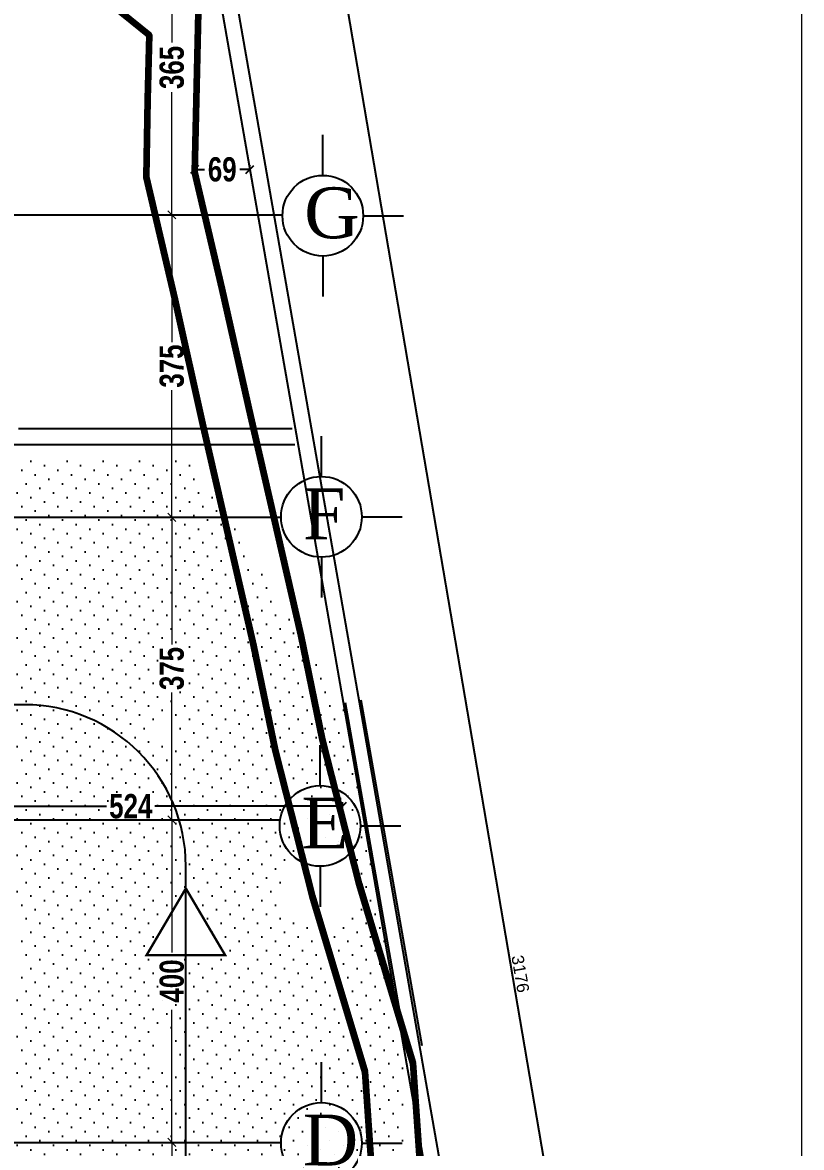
# Model space of a CAD drawing. Extents: x 250879 to 348495, y -51522 to -9360.
# Drawn here: x 338149 to 339114, y -44262 to -42869 of the extents above; entities that cross this region are included whole.
import ezdxf

# ---------------------------------------------------------------- set-up
doc = ezdxf.new("R2010")
doc.units = 0
doc.layers.get('0').update_dxf_attribs({"linetype": 'CONTINUOUS'})
doc.layers.get('DEFPOINTS').update_dxf_attribs({"color": 9, "linetype": 'CONTINUOUS'})
for name, color, linetype in [('AXIS', 1, 'CONTINUOUS'), ('COLUMN', 5, 'CONTINUOUS'), ('FURNITURE', 4, 'CONTINUOUS'), ('TEXT', 3, 'CONTINUOUS'), ('WALL', 7, 'CONTINUOUS')]:
    doc.layers.add(name, color=color, linetype=linetype)
doc.layers.add('excavation border', color=5, linetype='CONTINUOUS', lineweight=30)
doc.layers.add('VIS', color=8, linetype='CONTINUOUS', lineweight=18)
doc.styles.add('CITYBLUEPRINT', font='cityb___.ttf', dxfattribs={"width": 0.8})
doc.styles.get("Standard").update_dxf_attribs({"font": 'sanss___.ttf', "height": 15})
doc.styles.add('style2', font='romantic.ttf', dxfattribs={"height": 50})
doc.dimstyles.new('50', dxfattribs={"dimtxt": 30, "dimasz": 10, "dimexe": 5, "dimexo": 6, "dimgap": 5, "dimtad": 0, "dimdec": 0, "dimdsep": 46, "dimtxsty": 'CITYBLUEPRINT', "dimblk1": 'OBLIQUE', "dimblk2": 'OBLIQUE', "dimsah": 1, "dimcen": 0.05, "dimdle": 0.03, "dimclrd": 24, "dimclre": 22, "dimclrt": 30, "dimadec": 0, "dimazin": 0, "dimtfac": 1, "dimtdec": 0, "dimtix": 1, "dimtmove": 0, "dimatfit": 3, "dimldrblk": 'OBLIQUE', "dimfxl": 1, "dimtolj": 1, "dimtzin": 0, "dimarcsym": 0})
doc.dimstyles.new('STANDARD$0', dxfattribs={"dimscale": 0, "dimtxt": 12, "dimasz": 8, "dimexe": 15, "dimexo": 0.0625, "dimgap": 2, "dimtad": 1, "dimdec": 0, "dimzin": 0, "dimdsep": 46, "dimtxsty": 'Standard', "dimblk1": 'ARCHTICK', "dimblk2": 'ARCHTICK', "dimsah": 1, "dimcen": 0.09, "dimdle": 15, "dimclrd": 3, "dimclre": 3, "dimclrt": 3, "dimazin": 0, "dimtfac": 1, "dimtdec": 0, "dimtofl": 0, "dimtmove": 1, "dimatfit": 3, "dimldrblk": 'ARCHTICK', "dimfxl": 1.0455, "dimfxlon": 1, "dimtolj": 1, "dimtzin": 0, "dimarcsym": 0})
pattern_1 = [(45, (28806.458, -22448.721), (-5.6126601, 16.8379802), [0, -15.875])]

# ---------------------------------------------------------------- blocks, each defined once
blk = doc.blocks.new('_ARCHTICK')
at = {"color": 0, "linetype": 'ByBlock', "const_width": 0.15}
blk.add_lwpolyline([(-0.5, -0.5), (0.5, 0.5)], dxfattribs=at)
blk = doc.blocks.new('*D2174')
at = {"layer": 'DEFPOINTS', "color": 0, "linetype": 'Continuous', "transparency": 16777216}
for p in [(338489.2, -42483.6), (338355.8, -42506.4), (338889.9, -45637)]:
    blk.add_point(p, dxfattribs=at)
at = {"layer": 'WALL', "color": 3, "linetype": 'Continuous', "lineweight": -2, "transparency": 16777216}
for p, q in [((339025.8, -45629), (338486.7, -42468.8)), ((338488.2, -42483.8), (338504, -42481.1)), ((339022.3, -45614.4), (339038.1, -45611.7))]:
    blk.add_line(p, q, dxfattribs=at)
at = {"layer": 'WALL', "color": 3, "linetype": 'Continuous', "lineweight": -2, "transparency": 16777216, "xscale": 8, "yscale": 8, "zscale": 8}
for p, rotation in [((338489.2, -42483.6), 99.68081920432033), ((339023.3, -45614.2), 279.6808192043203)]:
    blk.add_blockref('_ARCHTICK', p, dxfattribs=dict(at, rotation=rotation))
at = {"layer": 'WALL', "color": 3, "linetype": 'Continuous', "transparency": 16777216, "insert": (338765.9, -44047.3), "char_height": 15, "attachment_point": 5, "rotation": 279.6808}
blk.add_mtext('\\A1;3176', dxfattribs=at)
blk = doc.blocks.new('_Oblique')
at = {"color": 0, "lineweight": -2}
blk.add_line((-0.5, -0.5), (0.5, 0.5), dxfattribs=at)
blk = doc.blocks.new('*D2165')
at = {"layer": 'DEFPOINTS', "color": 0, "linetype": 'Continuous', "lineweight": 5, "transparency": 16777216}
for p in [(329460.6, -11089.2), (329436.7, -11454.5), (329460.6, -11454.5)]:
    blk.add_point(p, dxfattribs=at)
at = {"layer": 'VIS', "color": 22, "linetype": 'Continuous', "lineweight": -2, "transparency": 16777216}
for p, q in [((329454.6, -11089.2), (329431.7, -11089.2)), ((329454.6, -11454.5), (329431.7, -11454.5))]:
    blk.add_line(p, q, dxfattribs=at)
at = {"layer": 'VIS', "color": 24, "linetype": 'Continuous', "lineweight": -2, "transparency": 16777216}
for p, q in [((329436.7, -11089.2), (329436.7, -11241.1)), ((329436.7, -11454.5), (329436.7, -11302.6))]:
    blk.add_line(p, q, dxfattribs=at)
at = {"layer": 'VIS', "color": 24, "linetype": 'Continuous', "lineweight": -2, "transparency": 16777216, "xscale": 10, "yscale": 10, "zscale": 10}
for p, rotation in [((329436.7, -11089.2), 90), ((329436.7, -11454.5), 270)]:
    blk.add_blockref('_Oblique', p, dxfattribs=dict(at, rotation=rotation))
at = {"layer": 'VIS', "color": 30, "linetype": 'Continuous', "lineweight": 5, "transparency": 16777216, "insert": (329436.7, -11271.9), "char_height": 30, "attachment_point": 5, "rotation": 90, "style": 'CITYBLUEPRINT'}
blk.add_mtext('\\A1;365', dxfattribs=at)
blk = doc.blocks.new('*D2166')
at = {"layer": 'DEFPOINTS', "color": 0, "linetype": 'Continuous', "lineweight": 5, "transparency": 16777216}
for p in [(329460.6, -11454.5), (329436.7, -11829.3), (329436.7, -11829.3)]:
    blk.add_point(p, dxfattribs=at)
at = {"layer": 'VIS', "color": 22, "linetype": 'Continuous', "lineweight": -2, "transparency": 16777216}
for p, q in [((329454.6, -11454.5), (329431.7, -11454.5)), ((329430.7, -11829.3), (329431.7, -11829.3))]:
    blk.add_line(p, q, dxfattribs=at)
at = {"layer": 'VIS', "color": 24, "linetype": 'Continuous', "lineweight": -2, "transparency": 16777216}
for p, q in [((329436.7, -11454.5), (329436.7, -11612.2)), ((329436.7, -11829.3), (329436.7, -11671.6))]:
    blk.add_line(p, q, dxfattribs=at)
at = {"layer": 'VIS', "color": 24, "linetype": 'Continuous', "lineweight": -2, "transparency": 16777216, "xscale": 10, "yscale": 10, "zscale": 10}
for p, rotation in [((329436.7, -11454.5), 90), ((329436.7, -11829.3), 270)]:
    blk.add_blockref('_Oblique', p, dxfattribs=dict(at, rotation=rotation))
at = {"layer": 'VIS', "color": 30, "linetype": 'Continuous', "lineweight": 5, "transparency": 16777216, "insert": (329436.7, -11641.9), "char_height": 30, "attachment_point": 5, "rotation": 90, "style": 'CITYBLUEPRINT'}
blk.add_mtext('\\A1;375', dxfattribs=at)
blk = doc.blocks.new('*D2167')
at = {"layer": 'DEFPOINTS', "color": 0, "linetype": 'Continuous', "lineweight": 5, "transparency": 16777216}
for p in [(329436.7, -11829.3), (329436.7, -12204), (329436.7, -12204)]:
    blk.add_point(p, dxfattribs=at)
at = {"layer": 'VIS', "color": 22, "linetype": 'Continuous', "lineweight": -2, "transparency": 16777216}
for p, q in [((329430.7, -11829.3), (329431.7, -11829.3)), ((329430.7, -12204), (329431.7, -12204))]:
    blk.add_line(p, q, dxfattribs=at)
at = {"layer": 'VIS', "color": 24, "linetype": 'Continuous', "lineweight": -2, "transparency": 16777216}
for p, q in [((329436.7, -11829.2), (329436.7, -11986.9)), ((329436.7, -12204), (329436.7, -12046.3))]:
    blk.add_line(p, q, dxfattribs=at)
at = {"layer": 'VIS', "color": 24, "linetype": 'Continuous', "lineweight": -2, "transparency": 16777216, "xscale": 10, "yscale": 10, "zscale": 10}
for p, rotation in [((329436.7, -11829.3), 90), ((329436.7, -12204), 270)]:
    blk.add_blockref('_Oblique', p, dxfattribs=dict(at, rotation=rotation))
at = {"layer": 'VIS', "color": 30, "linetype": 'Continuous', "lineweight": 5, "transparency": 16777216, "insert": (329436.7, -12016.6), "char_height": 30, "attachment_point": 5, "rotation": 90, "style": 'CITYBLUEPRINT'}
blk.add_mtext('\\A1;375', dxfattribs=at)
blk = doc.blocks.new('*D2168')
at = {"layer": 'DEFPOINTS', "color": 0, "linetype": 'Continuous', "lineweight": 5, "transparency": 16777216}
for p in [(329436.7, -12204), (329436.7, -12603.7), (329436.7, -12603.7)]:
    blk.add_point(p, dxfattribs=at)
at = {"layer": 'VIS', "color": 22, "linetype": 'Continuous', "lineweight": -2, "transparency": 16777216}
for p, q in [((329430.7, -12204), (329431.7, -12204)), ((329430.7, -12603.7), (329431.7, -12603.7))]:
    blk.add_line(p, q, dxfattribs=at)
at = {"layer": 'VIS', "color": 24, "linetype": 'Continuous', "lineweight": -2, "transparency": 16777216}
for p, q in [((329436.7, -12204), (329436.7, -12368.3)), ((329436.7, -12603.7), (329436.7, -12439.3))]:
    blk.add_line(p, q, dxfattribs=at)
at = {"layer": 'VIS', "color": 24, "linetype": 'Continuous', "lineweight": -2, "transparency": 16777216, "xscale": 10, "yscale": 10, "zscale": 10}
for p, rotation in [((329436.7, -12204), 90), ((329436.7, -12603.7), 270)]:
    blk.add_blockref('_Oblique', p, dxfattribs=dict(at, rotation=rotation))
at = {"layer": 'VIS', "color": 30, "linetype": 'Continuous', "lineweight": 5, "transparency": 16777216, "insert": (329436.7, -12403.8), "char_height": 30, "attachment_point": 5, "rotation": 90, "style": 'CITYBLUEPRINT'}
blk.add_mtext('\\A1;400', dxfattribs=at)
blk = doc.blocks.new('*D2169')
at = {"layer": 'DEFPOINTS', "color": 0, "linetype": 'Continuous', "lineweight": 5, "transparency": 16777216}
for p in [(329436.7, -12603.7), (329436.7, -12978.7), (329436.7, -12978.7)]:
    blk.add_point(p, dxfattribs=at)
at = {"layer": 'VIS', "color": 22, "linetype": 'Continuous', "lineweight": -2, "transparency": 16777216}
for p, q in [((329430.7, -12603.7), (329431.7, -12603.7)), ((329430.7, -12978.7), (329431.7, -12978.7))]:
    blk.add_line(p, q, dxfattribs=at)
at = {"layer": 'VIS', "color": 24, "linetype": 'Continuous', "lineweight": -2, "transparency": 16777216}
for p, q in [((329436.7, -12603.6), (329436.7, -12761.5)), ((329436.7, -12978.7), (329436.7, -12820.9))]:
    blk.add_line(p, q, dxfattribs=at)
at = {"layer": 'VIS', "color": 24, "linetype": 'Continuous', "lineweight": -2, "transparency": 16777216, "xscale": 10, "yscale": 10, "zscale": 10}
for p, rotation in [((329436.7, -12603.7), 90), ((329436.7, -12978.7), 270)]:
    blk.add_blockref('_Oblique', p, dxfattribs=dict(at, rotation=rotation))
at = {"layer": 'VIS', "color": 30, "linetype": 'Continuous', "lineweight": 5, "transparency": 16777216, "insert": (329436.7, -12791.2), "char_height": 30, "attachment_point": 5, "rotation": 90, "style": 'CITYBLUEPRINT'}
blk.add_mtext('\\A1;375', dxfattribs=at)
blk = doc.blocks.new('*D2280')
at = {"layer": 'DEFPOINTS', "color": 0, "linetype": 'Continuous', "transparency": 16777216}
for p in [(338362.4, -43054), (338430.9, -43050.7), (338430.9, -43051.3)]:
    blk.add_point(p, dxfattribs=at)
at = {"layer": 'WALL', "color": 24, "linetype": 'Continuous', "lineweight": -2, "transparency": 16777216}
for p, q in [((338362.3, -43050.7), (338374.7, -43050.7)), ((338430.9, -43050.7), (338418.6, -43050.7))]:
    blk.add_line(p, q, dxfattribs=at)
at = {"layer": 'WALL', "color": 22, "linetype": 'Continuous', "lineweight": -2, "transparency": 16777216}
for p, q in [((338362.4, -43048), (338362.4, -43045.7)), ((338430.9, -43045.3), (338430.9, -43045.7))]:
    blk.add_line(p, q, dxfattribs=at)
at = {"layer": 'WALL', "color": 24, "linetype": 'Continuous', "lineweight": -2, "transparency": 16777216, "xscale": 10, "yscale": 10, "zscale": 10, "rotation": 180}
blk.add_blockref('_Oblique', (338362.4, -43050.7), dxfattribs=at)
at = {"layer": 'WALL', "color": 24, "linetype": 'Continuous', "lineweight": -2, "transparency": 16777216, "xscale": 10, "yscale": 10, "zscale": 10}
blk.add_blockref('_Oblique', (338430.9, -43050.7), dxfattribs=at)
at = {"layer": 'WALL', "color": 30, "linetype": 'Continuous', "transparency": 16777216, "insert": (338396.6, -43050.7), "char_height": 30, "attachment_point": 5, "style": 'CITYBLUEPRINT'}
blk.add_mtext('\\A1;69', dxfattribs=at)
blk = doc.blocks.new('*D2281')
at = {"layer": 'DEFPOINTS', "color": 0, "linetype": 'Continuous', "transparency": 16777216}
for p in [(338545.5, -43839.7), (338021, -43856.4), (338545.5, -43855.3)]:
    blk.add_point(p, dxfattribs=at)
at = {"layer": 'WALL', "color": 22, "linetype": 'Continuous', "lineweight": -2, "transparency": 16777216}
for p, q in [((338021, -43850.4), (338021, -43834.7)), ((338545.5, -43849.3), (338545.5, -43834.7))]:
    blk.add_line(p, q, dxfattribs=at)
at = {"layer": 'WALL', "color": 24, "linetype": 'Continuous', "lineweight": -2, "transparency": 16777216}
for p, q in [((338021, -43839.7), (338253.3, -43839.7)), ((338545.5, -43839.7), (338313.2, -43839.7))]:
    blk.add_line(p, q, dxfattribs=at)
at = {"layer": 'WALL', "color": 24, "linetype": 'Continuous', "lineweight": -2, "transparency": 16777216, "xscale": 10, "yscale": 10, "zscale": 10, "rotation": 180}
blk.add_blockref('_Oblique', (338021, -43839.7), dxfattribs=at)
at = {"layer": 'WALL', "color": 24, "linetype": 'Continuous', "lineweight": -2, "transparency": 16777216, "xscale": 10, "yscale": 10, "zscale": 10}
blk.add_blockref('_Oblique', (338545.5, -43839.7), dxfattribs=at)
at = {"layer": 'WALL', "color": 30, "linetype": 'Continuous', "transparency": 16777216, "insert": (338283.3, -43839.7), "char_height": 30, "attachment_point": 5, "style": 'CITYBLUEPRINT'}
blk.add_mtext('\\A1;524', dxfattribs=at)
blk = doc.blocks.new('cbcb')
at = {"layer": 'AXIS'}
for p, q in [((329623.7, -11405.6), (329623.7, -11355.6)), ((327238.2, -11454.5), (329573.7, -11454.5)), ((329673.7, -11455.6), (329723.7, -11455.6)), ((329623.7, -11505.6), (329623.7, -11555.6)), ((329622, -11778.7), (329622, -11728.7)), ((327245.1, -11829.3), (329572, -11829.3)), ((329672, -11828.7), (329722, -11828.7)), ((329622, -11878.7), (329622, -11928.7)), ((329620.3, -12161.7), (329620.3, -12111.7)), ((327229.2, -12204), (329570.3, -12204)), ((329670.3, -12211.7), (329720.3, -12211.7)), ((329620.3, -12261.7), (329620.3, -12311.7)), ((329622, -12554.5), (329622, -12504.5)), ((327222.6, -12603.7), (329572, -12603.7)), ((329672, -12604.5), (329722, -12604.5))]:
    blk.add_line(p, q, dxfattribs=at)
for centre in [(329623.7, -11455.6), (329622, -11828.7), (329620.3, -12211.7), (329622, -12604.5)]:
    blk.add_circle(centre, 50, dxfattribs=at)
at = {"layer": 'TEXT', "char_height": 63, "width": 240.461, "attachment_point": 1, "style": 'style2'}
for s, insert in [('G', (329600.6, -11420.5)), ('F', (329598.9, -11793.5)), ('E', (329597.2, -12176.6)), ('D', (329598.9, -12569.3))]:
    blk.add_mtext(s, dxfattribs=dict(at, insert=insert))
at = {"layer": 'VIS', "linetype": 'Continuous', "lineweight": 5}
dim = blk.add_linear_dim(base=(329436.7, -11454.5), p1=(329460.6, -11089.2), p2=(329460.6, -11454.5), angle=90, dimstyle='50', dxfattribs=at)
dim.commit()
dim.dimension.update_dxf_attribs({"geometry": '*D2165', "text_midpoint": (329436.7, -11271.9)})
for base, p1, p2, picture, middle in [((329436.7, -11829.3), (329460.6, -11454.5), (329436.7, -11829.3), '*D2166', (329436.7, -11641.9)), ((329436.7, -12204), (329436.7, -11829.3), (329436.7, -12204), '*D2167', (329436.7, -12016.6)), ((329436.7, -12603.7), (329436.7, -12204), (329436.7, -12603.7), '*D2168', (329436.7, -12403.8)), ((329436.7, -12978.7), (329436.7, -12603.7), (329436.7, -12978.7), '*D2169', (329436.7, -12791.2))]:
    dim = blk.add_linear_dim(base=base, p1=p1, p2=p2, angle=90, dimstyle='50', override={"dimtmove": 1}, dxfattribs=at)
    dim.commit()
    dim.dimension.update_dxf_attribs({"geometry": picture, "text_midpoint": middle})

msp = doc.modelspace()

# ---------------------------------------------------------------- hatches: boundary and pattern name
at = {"layer": 'FURNITURE', "ltscale": 3}
h = msp.add_hatch(dxfattribs=at)
h.set_pattern_fill('DOTS', color=256, scale=10, angle=45, style=0)
h.set_pattern_definition(pattern_1)
h.paths.add_polyline_path([(337984.35451, -43574.35369), (337568.87763, -43574.35369), (337568.87763, -43713.81535), (337745.72642, -43713.81535), (337828.37621, -43665.17957), (337828.37621, -43713.81535), (337984.35451, -43713.81535)], flags=17)
h.paths.add_polyline_path([(337984.35451, -43713.81535), (337828.37621, -43713.81535), (337828.37621, -43762.45112), (337745.72642, -43713.81535), (337568.87763, -43713.81535), (337568.87763, -43871.35175), (337984.35451, -43871.35175)])
h.paths.add_polyline_path([(338009.35451, -43713.81535), (337984.35451, -43713.81535), (337984.35451, -43841.35175), (338009.35451, -43841.35175)])
h.paths.add_polyline_path([(338009.35451, -43371.83363), (337979.35451, -43371.83363), (337568.87763, -43371.83363), (337568.87763, -43574.35369), (337984.35451, -43574.35369), (337984.35451, -43713.81535), (338009.35451, -43713.81535)])
edge = h.paths.add_edge_path()
edge.add_line((338352.19122, -43406.80395), (338124.76618, -43409.4164))
edge.add_line((338124.76618, -43409.4164), (338123.94283, -43374.44608))
edge.add_line((338123.94283, -43374.44608), (338009.35451, -43371.83363))
edge.add_line((338009.35451, -43371.83363), (338009.35451, -43713.81535))
edge.add_line((338009.35451, -43713.81535), (338151.52889, -43713.81535))
edge.add_arc((338151.52889, -43913.81535), 200, 0, 90, ccw=False)
edge.add_line((338351.52889, -43913.81535), (338351.52889, -43941.38944))
edge.add_line((338351.52889, -43941.38944), (338469.77062, -43941.38944))
edge.add_arc((338519.77013, -43941.61107), 50, 0, 179.74603373, ccw=False)
edge.add_line((338569.77013, -43941.61107), (338587.91814, -43941.61107))
edge.add_line((338587.91814, -43941.61107), (338549.15543, -43721.67806))
edge.add_arc((335647.08576, -45317.97819), 3312.12658, 28.81324636, 35.24144919)
edge = h.paths.add_edge_path(flags=17)
edge.add_line((338151.52889, -43713.81535), (338009.35451, -43713.81535))
edge.add_line((338009.35451, -43713.81535), (338009.35451, -43841.35175))
edge.add_line((338009.35451, -43841.35175), (338034.35451, -43841.35175))
edge.add_arc((338017.54746, -43958.74613), 118.59139, 9.53254143, 81.85248075, ccw=False)
edge.add_line((338134.5013, -43939.10648), (338351.52889, -43941.38944))
edge.add_line((338351.52889, -43941.38944), (338351.52889, -43913.81535))
edge.add_arc((338151.52889, -43913.81535), 200, 360, 450)
h.paths.add_polyline_path([(338312.96695, -43761.67234), (338312.96695, -43721.43572), (338335.91962, -43721.43572), (338335.91962, -43761.67234)], flags=16)
h = msp.add_hatch(dxfattribs=at)
h.set_pattern_fill('DOTS', color=256, scale=10, angle=45, style=0)
h.set_pattern_definition(pattern_1)
edge = h.paths.add_edge_path()
edge.add_line((338587.91814, -43941.61107), (338569.77013, -43941.61107))
edge.add_arc((338519.77013, -43941.61107), 50, 179.93463654, 359.99999997, ccw=False)
edge.add_line((338469.77016, -43941.55403), (338351.60687, -43941.55403))
edge.add_line((338351.60687, -43941.55403), (338400.16467, -44024.0713))
edge.add_line((338400.16467, -44024.0713), (338351.52889, -44024.0713))
edge.add_line((338351.52889, -44024.0713), (338351.52889, -44141.63632))
edge.add_line((338351.52889, -44141.63632), (338623.17215, -44141.63632))
edge.add_line((338623.17215, -44141.63632), (338587.91814, -43941.61107))
edge = h.paths.add_edge_path()
edge.add_line((338351.52889, -44024.0713), (338302.89312, -44024.0713))
edge.add_line((338302.89312, -44024.0713), (338351.45092, -43941.55403))
edge.add_line((338351.45092, -43941.55403), (338047.49602, -43873.03635))
edge.add_arc((338031.14203, -43988.49326), 116.6094, -13.86352402, 81.93792536, ccw=False)
edge.add_arc((338012.72001, -44037.97254), 133.38496, -41.99410377, 9.29259037, ccw=False)
edge.add_line((338111.85354, -44127.21429), (338351.52889, -44141.63632))
edge.add_line((338351.52889, -44141.63632), (338351.52889, -44024.0713))
edge = h.paths.add_edge_path()
edge.add_line((338351.52889, -44141.63632), (338111.85354, -44127.21429))
edge.add_arc((338014.31462, -44011.94742), 150.99766, 279.94972507, 310.23792514, ccw=False)
edge.add_line((338040.40459, -44160.67404), (338034.35451, -44326.38944))
edge.add_line((338034.35451, -44326.38944), (338039.35451, -44326.38944))
edge.add_line((338039.35451, -44326.38944), (338039.35451, -44341.38944))
edge.add_line((338039.35451, -44341.38944), (338351.52889, -44341.38944))
edge.add_line((338351.52889, -44341.38944), (338351.52889, -44141.63632))
edge = h.paths.add_edge_path()
edge.add_spline(control_points=[(338353.62294, -44653.32972), (338353.62294, -44653.40983), (338353.62385, -44653.4897), (338353.62567, -44653.56934)], knot_values=[148.311472602, 148.311472602, 148.311472602, 148.311472602, 148.5517962263, 148.5517962263, 148.5517962263, 148.5517962263], degree=3, periodic=0)
edge.add_line((338353.62567, -44653.56934), (338394.40974, -44628.94524))
edge.add_spline(control_points=[(338394.40974, -44628.94524), (338394.39133, -44628.88536), (338390.55789, -44616.41815), (338382.17608, -44589.74891), (338429.50406, -44595.50179), (338429.50406, -44607.56791)], knot_values=[0, 0, 0, 0, 0.1440330011, 29.992197968, 66.1905518095, 66.1905518095, 66.1905518095, 66.1905518095], degree=3, periodic=0)
edge.add_line((338429.57843, -44607.71153), (338624.35451, -44490.11208))
edge.add_line((338624.35451, -44490.11208), (338624.35451, -44148.34479))
edge.add_line((338624.35451, -44148.34479), (338623.17215, -44141.63632))
edge.add_line((338623.17215, -44141.63632), (338351.52889, -44141.63632))
edge.add_line((338351.52889, -44141.63632), (338351.52889, -44341.38944))
edge.add_line((338351.52889, -44341.38944), (338469.77062, -44341.38944))
edge.add_arc((338519.77013, -44341.61107), 50, 0, 179.74603373, ccw=False)
edge.add_arc((338519.77013, -44341.61107), 50, 179.93463654, 359.99999997, ccw=False)
edge.add_line((338469.77016, -44341.55403), (338351.52889, -44341.55403))
edge.add_line((338351.52889, -44341.55403), (338351.52889, -44632.31174))
edge.add_arc((338351.52889, -44638.86428), 6.55254, 0, 90, ccw=False)
edge.add_arc((338351.52889, -44638.86428), 6.55254, -180, 0, ccw=False)
edge.add_arc((338351.52889, -44638.86428), 6.55254, 90, 180, ccw=False)
edge.add_line((338351.52889, -44632.31174), (338351.52889, -44341.55403))
edge.add_line((338351.52889, -44341.55403), (338039.35451, -44341.55403))
edge.add_line((338039.35451, -44341.55403), (338039.35451, -44356.38944))
edge.add_line((338039.35451, -44356.38944), (338034.35451, -44356.38944))
edge.add_line((338034.35451, -44356.38944), (338034.35451, -44726.38944))
edge.add_line((338034.35451, -44726.38944), (338039.35451, -44726.38944))
edge.add_line((338039.35451, -44726.38944), (338039.35451, -44741.38944))
edge.add_line((338039.35451, -44741.38944), (338207.95276, -44741.38944))
edge.add_line((338207.95276, -44741.38944), (338353.62294, -44653.32972))
h.paths.add_polyline_path([(338207.6805, -44741.55403), (338039.35451, -44741.55403), (338039.35451, -44756.38944), (338034.35451, -44756.38944), (338034.35451, -44846.33209)])
h.paths.add_polyline_path([(338312.96695, -44161.67234), (338312.96695, -44121.43572), (338335.91962, -44121.43572), (338335.91962, -44161.67234)])
h.paths.add_polyline_path([(338312.96695, -44561.67234), (338312.96695, -44521.43572), (338335.91962, -44521.43572), (338335.91962, -44561.67234)], flags=16)

# ---------------------------------------------------------------- linework, layer by layer
at = {"layer": 'COLUMN', "linetype": 'Continuous', "lineweight": 5}
msp.add_lwpolyline([(339114.11833, -41891.83563), (339114.11833, -47141.83563), (335426.61833, -47141.83563), (335426.61833, -41891.83563)], close=True, dxfattribs=at)
at = {"layer": 'excavation border', "lineweight": 200}
for points in [[(336977.17853, -42576.19936), (337149.12336, -42576.70838), (337309.54422, -42564.00701), (337446.92874, -42568.98519), (337607.33643, -42591.51056), (337775.26603, -42597.52439), (337914.93251, -42600.40549), (338052.77746, -42608.89293), (338136.63728, -42658.24482), (338195.4763, -42697.6637), (338257.61431, -42767.38158), (338366.63242, -42855.64725), (338364.12453, -42965.19489), (338362.36701, -43053.95152), (338396.2225, -43198.46264), (338431.4759, -43356.47758), (338493.92762, -43627.93944), (338520.52467, -43757.0992), (338565.79947, -43935.14915), (338632.48543, -44157.76945), (338644.18743, -44325.50981)], [(336974.8451, -42636.19271), (337151.40623, -42636.7154), (337310.82998, -42624.09298), (337441.6565, -42628.83353), (337602.07679, -42651.36066), (337773.57355, -42657.50224), (337912.46908, -42660.36744), (338034.73824, -42667.89584), (338104.6968, -42709.06677), (338155.75303, -42743.27162), (338216.06825, -42810.94436), (338305.97367, -42883.73559), (338304.13813, -42963.91434), (338302.22955, -43060.29919), (338337.73157, -43211.83847), (338372.95882, -43369.73619), (338435.30008, -43640.7179), (338462.03563, -43770.55021), (338507.96083, -43951.15797), (338573.09503, -44168.59798), (338584.50885, -44332.20753)]]:
    msp.add_lwpolyline(points, dxfattribs=at)
at = {"layer": 'FURNITURE', "ltscale": 3}
for p, q in [((338151.52889, -43713.81535), (337448.71817, -43713.81535)), ((338351.52889, -44649.46612), (338351.52889, -43913.81535))]:
    msp.add_line(p, q, dxfattribs=at)
msp.add_arc((338151.52889, -43913.81535), 200, 0, 90, dxfattribs=at)
at = {"layer": 'WALL', "linetype": 'Continuous'}
for p, q in [((338902.47073, -45629.0919), (338373.31913, -42606.38944)), ((338356.51617, -42626.38944), (338851.0962, -45451.6068))]:
    msp.add_line(p, q, dxfattribs=at)
at = {"layer": 'WALL', "linetype": 'Continuous', "ltscale": 3}
for p, q in [((338483.15922, -43371.83363), (338144.35451, -43371.83363)), ((338486.58764, -43391.93124), (338124.35451, -43391.93124)), ((338644.35451, -44136.59267), (338568.85186, -43708.20348)), ((338624.35451, -44138.34479), (338549.15543, -43711.67806))]:
    msp.add_line(p, q, dxfattribs=at)
at = {"layer": 'WALL', "linetype": 'Continuous', "const_width": 3}
for points in [[(338351.52889, -43941.42152), (338302.89312, -44024.0713), (338351.52889, -44024.0713)], [(338351.52889, -43941.42152), (338400.16467, -44024.0713), (338351.52889, -44024.0713)]]:
    msp.add_lwpolyline(points, dxfattribs=at)

# ---------------------------------------------------------------- block references
at = {"layer": 'VIS', "linetype": 'Continuous', "lineweight": 5}
msp.add_blockref('cbcb', (8897.49344, -31652.34999), dxfattribs=at)

# ---------------------------------------------------------------- dimensions: what is measured, and where the dimension line sits
at = {"layer": 'WALL', "linetype": 'Continuous'}
dim = msp.add_aligned_dim(p1=(338889.8513, -45636.95081), p2=(338355.81322, -42506.38944), distance=-135.35859, dimstyle='STANDARD$0', override={"dimscale": 1}, dxfattribs=at)
dim.commit()
dim.dimension.update_dxf_attribs({"geometry": '*D2174', "text_midpoint": (338765.8613, -44047.271)})
at = {"layer": 'WALL', "color": 4, "linetype": 'Continuous'}
for base, p1, p2, picture, middle in [((338430.90289, -43050.66284), (338362.36701, -43053.95152), (338430.90289, -43051.31289), '*D2280', (338396.63495, -43050.66284)), ((338545.49347, -43839.65292), (338021.0246, -43856.35175), (338545.49347, -43855.29275), '*D2281', (338283.25904, -43839.65292))]:
    dim = msp.add_linear_dim(base=base, p1=p1, p2=p2, dimstyle='50', dxfattribs=at)
    dim.commit()
    dim.dimension.update_dxf_attribs({"geometry": picture, "text_midpoint": middle})

doc.saveas('drawing.dxf')
